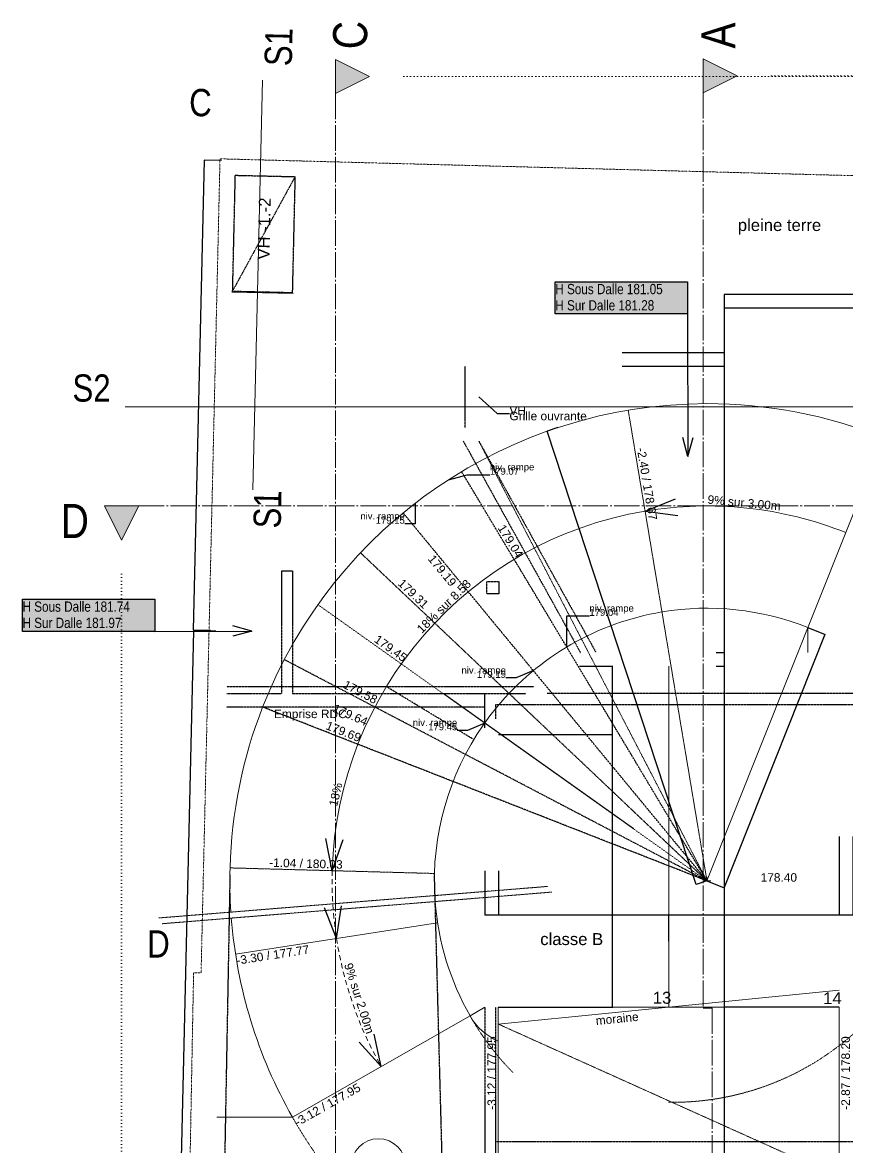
# Model space of a CAD drawing. Header units: centimetres. Extents: x 26018 to 82487, y -36363 to -12761.
# Drawn here: x 56068 to 57278, y -15110 to -13460 of the extents above; entities that cross this region are included whole.
import ezdxf

# ---------------------------------------------------------------- set-up
doc = ezdxf.new("R2010")
doc.units = ezdxf.units.CM
doc.header["$LTSCALE"] = 0.5
for name, pattern in [('Axe 15', [0.88, 0.75, -0.065, 0, -0.065]), ('Mixte 15', [0.93, 0.75, -0.065, 0.05, -0.065]), ('Mixte 8_2 tirets', [0.695, 0.4, -0.065, 0.05, -0.065, 0.05, -0.065]), ('Pointillé 1_5', [0.125, 0.075, -0.05]), ('Pointillé 3', [0.25, 0.15, -0.1]), ('Points 2', [0.1, 0, -0.1])]:
    doc.linetypes.add(name, pattern=pattern)
doc.layers.get('0').update_dxf_attribs({"linetype": 'CONTINUOUS'})
doc.layers.get('DEFPOINTS').update_dxf_attribs({"linetype": 'CONTINUOUS'})
for name, color, linetype in [('1  Hachures', 7, 'CONTINUOUS'), ('6 COMPL 2D', 7, 'CONTINUOUS'), ('6 Compl 2D 2 Détails', 7, 'CONTINUOUS'), ('6 Traits de Coupes', 7, 'CONTINUOUS'), ('7 ABORDS', 7, 'CONTINUOUS'), ('8  TEXTES', 7, 'CONTINUOUS'), ('8 Text 2 Détails', 7, 'CONTINUOUS'), ('9  COTATIONS', 7, 'CONTINUOUS')]:
    doc.layers.add(name, color=color, linetype=linetype)
doc.styles.get("Standard").update_dxf_attribs({"font": 'arial.ttf'})
doc.styles.add('STYLE_GENERE_1', font='')
doc.styles.add('STYLE_GENERE_2', font='')
doc.styles.add('STYLE_GENERE_3', font='')
doc.styles.get('STYLE_GENERE_1').set_extended_font_data('Arial Occidental')
doc.styles.get('STYLE_GENERE_2').set_extended_font_data('Univers LT 57 Condensed')
doc.styles.get('STYLE_GENERE_3').set_extended_font_data('Arial Occidental')
doc.dimstyles.new('STYLE_GENERE__2', dxfattribs={"dimtxt": 0.1, "dimasz": 0.095, "dimexe": 0.18, "dimexo": 0, "dimgap": 0.09, "dimtad": 1, "dimtih": 1, "dimtoh": 1, "dimdec": 0, "dimlfac": 100, "dimzin": 0, "dimdsep": 46, "dimtxsty": 'STYLE_GENERE_3', "dimblk": 'ARROWHEAD_7', "dimblk1": 'ARROWHEAD_7', "dimblk2": 'ARROWHEAD_7', "dimcen": 0.09, "dimclrd": 7, "dimclre": 7, "dimclrt": 256, "dimadec": 1, "dimazin": 0, "dimtfac": 1, "dimtdec": 4, "dimtmove": 0, "dimatfit": 3, "dimfxl": 1, "dimtolj": 1, "dimtzin": 0, "dimarcsym": 0})
doc.dimstyles.new('STYLE_GENERE__4', dxfattribs={"dimtxt": 0.1, "dimasz": 0.095, "dimexe": 0.18, "dimexo": 0, "dimgap": 0.09, "dimtad": 1, "dimdec": 0, "dimlfac": 100, "dimzin": 0, "dimdsep": 46, "dimtxsty": 'STYLE_GENERE_3', "dimblk": 'ARROWHEAD_7', "dimblk1": 'ARROWHEAD_7', "dimblk2": 'ARROWHEAD_7', "dimcen": 0.09, "dimclrd": 7, "dimclre": 7, "dimclrt": 256, "dimadec": 1, "dimazin": 0, "dimtfac": 1, "dimtdec": 4, "dimtmove": 0, "dimatfit": 3, "dimfxl": 1, "dimtolj": 1, "dimtzin": 0, "dimarcsym": 0})
doc.dimstyles.new('STYLE_GENERE__5', dxfattribs={"dimtxt": 0.1, "dimasz": 0.095, "dimexe": 0.18, "dimexo": 0, "dimgap": 0.09, "dimtad": 1, "dimdec": 0, "dimlfac": 100, "dimzin": 0, "dimdsep": 46, "dimtxsty": 'STYLE_GENERE_3', "dimblk": 'ARROWHEAD_7', "dimblk1": 'ARROWHEAD_7', "dimblk2": 'ARROWHEAD_7', "dimcen": 0.09, "dimclrd": 7, "dimclre": 7, "dimclrt": 256, "dimadec": 1, "dimazin": 0, "dimtfac": 1, "dimtdec": 4, "dimtmove": 2, "dimatfit": 3, "dimfxl": 1, "dimtolj": 1, "dimtzin": 0, "dimarcsym": 0})
doc.dimstyles.new('STYLE_GENERE__7', dxfattribs={"dimtxt": 0.18, "dimasz": 0.1368, "dimexe": 0.18, "dimexo": 0.0625, "dimgap": 0.09, "dimtad": 0, "dimtih": 1, "dimtoh": 1, "dimdec": 4, "dimzin": 0, "dimdsep": 46, "dimtxsty": 'Standard', "dimcen": 0.09, "dimadec": 0, "dimazin": 0, "dimtfac": 1, "dimtdec": 4, "dimtmove": 0, "dimatfit": 3, "dimldrblk": 'ARROWHEAD_5', "dimfxl": 1, "dimtolj": 1, "dimtzin": 0, "dimarcsym": 0})

# ---------------------------------------------------------------- blocks, each defined once
blk = doc.blocks.new('Ligne_629_2', base_point=(0.101, 17.515))
at = {"layer": '6 COMPL 2D', "linetype": 'Continuous'}
for p, q in [((0.101, 17.515), (1.525, 17.52)), ((1.525, 17.52), (1.245, 17.594)), ((1.525, 17.52), (1.246, 17.444))]:
    blk.add_line(p, q, dxfattribs=at)
blk = doc.blocks.new('Ligne_628_2', base_point=(7.918, 22.173))
at = {"layer": '6 COMPL 2D', "linetype": 'Continuous'}
for p, q in [((7.918, 22.173), (7.922, 20.081)), ((7.922, 20.081), (7.847, 20.361)), ((7.922, 20.081), (7.997, 20.361))]:
    blk.add_line(p, q, dxfattribs=at)
blk = doc.blocks.new('Arc_175_2', base_point=(8.201, 13.855))
at = {"layer": '6 Compl 2D 2 Détails', "linetype": 'Continuous'}
for q in [(2.59, 13.461), (2.839, 13.489)]:
    blk.add_line((2.767, 13.012), q, dxfattribs=at)
at = {"layer": '6 Compl 2D 2 Détails', "color": 194, "linetype": 'Pointillé 3', "lineweight": 0, "true_color": 0x50009f}
blk.add_arc((8.201, 13.855), 5.5, 178.4373, 188.8215, dxfattribs=at)
blk = doc.blocks.new('Arc_176_2', base_point=(8.201, 13.855))
at = {"layer": '6 Compl 2D 2 Détails', "linetype": 'Continuous'}
for q in [(3.32, 11.605), (3.098, 11.49)]:
    blk.add_line((3.423, 11.133), q, dxfattribs=at)
at = {"layer": '6 Compl 2D 2 Détails', "color": 194, "linetype": 'Pointillé 3', "lineweight": 0, "true_color": 0x50009f}
blk.add_arc((8.201, 13.855), 5.5, 188.8215, 209.6695, dxfattribs=at)
blk = doc.blocks.new('Arc_95_2', base_point=(8.201, 13.855))
at = {"layer": '6 Compl 2D 2 Détails', "linetype": 'Continuous'}
for q in [(7.741, 19.461), (7.772, 19.213)]:
    blk.add_line((7.293, 19.28), q, dxfattribs=at)
at = {"layer": '6 Compl 2D 2 Détails', "color": 194, "linetype": 'Continuous', "lineweight": 0, "true_color": 0x50009f}
blk.add_arc((8.201, 13.855), 5.5, 68.2765, 99.5028, dxfattribs=at)
blk = doc.blocks.new('Arc_96_2', base_point=(8.201, 13.855))
at = {"layer": '6 Compl 2D 2 Détails', "linetype": 'Continuous'}
for q in [(2.611, 14.479), (2.861, 14.462)]:
    blk.add_line((2.704, 14.005), q, dxfattribs=at)
at = {"layer": '6 Compl 2D 2 Détails', "color": 194, "linetype": 'Continuous', "lineweight": 0, "true_color": 0x50009f}
blk.add_arc((8.201, 13.855), 5.5, 99.5028, 178.4373, dxfattribs=at)
blk = doc.blocks.new('ARROWHEAD_7')
at = {"color": 0, "linetype": 'Continuous', "lineweight": 0}
for p, q in [((0, 0), (-1, 0)), ((-0.25, 0), (0.25, 0)), ((0, -0.25), (0, 0.25))]:
    blk.add_line(p, q, dxfattribs=at)
blk.add_circle((0, 0), 0.25, dxfattribs=at)
blk = doc.blocks.new('*D55')
at = {"layer": '9  COTATIONS', "color": 7, "linetype": 'Continuous', "lineweight": -2, "transparency": 16777216}
for p, q in [((56745.8, -14704.3), (56745.8, -14769.3)), ((56765.8, -14704.3), (56765.8, -14769.3)), ((56745.8, -14769.1), (56765.7, -14769.1))]:
    blk.add_line(p, q, dxfattribs=at)
at = {"layer": 'DEFPOINTS', "color": 0, "linetype": 'Continuous', "transparency": 16777216}
for p in [(56745.8, -14704.3), (56765.8, -14704.3), (56765.8, -14769.1)]:
    blk.add_point(p, dxfattribs=at)
at = {"layer": '9  COTATIONS', "color": 7, "linetype": 'Continuous', "lineweight": -2, "transparency": 16777216, "xscale": 0.095, "yscale": 0.095, "zscale": 0.095, "rotation": 180}
blk.add_blockref('ARROWHEAD_7', (56745.8, -14769.1), dxfattribs=at)
at = {"layer": '9  COTATIONS', "color": 7, "linetype": 'Continuous', "lineweight": -2, "transparency": 16777216, "xscale": 0.095, "yscale": 0.095, "zscale": 0.095}
blk.add_blockref('ARROWHEAD_7', (56765.8, -14769.1), dxfattribs=at)
at = {"layer": '9  COTATIONS', "color": 194, "linetype": 'Continuous', "true_color": 0x50009f, "transparency": 16777216, "insert": (56755.8, -14769), "char_height": 0.1, "attachment_point": 5, "style": 'STYLE_GENERE_3'}
blk.add_mtext('\\A1;2000', dxfattribs=at)
blk = doc.blocks.new('*D56')
at = {"layer": '9  COTATIONS', "color": 7, "linetype": 'Continuous', "lineweight": -2, "transparency": 16777216}
for p, q in [((56765.8, -14704.3), (56765.8, -14769.3)), ((56765.8, -14769.1), (57015.8, -14769.1)), ((57015.9, -14807.6), (57015.9, -14768.9))]:
    blk.add_line(p, q, dxfattribs=at)
at = {"layer": 'DEFPOINTS', "color": 0, "linetype": 'Continuous', "transparency": 16777216}
for p in [(56765.8, -14704.3), (57015.9, -14769.1), (57015.9, -14807.6)]:
    blk.add_point(p, dxfattribs=at)
at = {"layer": '9  COTATIONS', "color": 7, "linetype": 'Continuous', "lineweight": -2, "transparency": 16777216, "xscale": 0.095, "yscale": 0.095, "zscale": 0.095, "rotation": 180}
blk.add_blockref('ARROWHEAD_7', (56765.8, -14769.1), dxfattribs=at)
at = {"layer": '9  COTATIONS', "color": 7, "linetype": 'Continuous', "lineweight": -2, "transparency": 16777216, "xscale": 0.095, "yscale": 0.095, "zscale": 0.095}
blk.add_blockref('ARROWHEAD_7', (57015.9, -14769.1), dxfattribs=at)
at = {"layer": '9  COTATIONS', "color": 194, "linetype": 'Continuous', "true_color": 0x50009f, "transparency": 16777216, "insert": (56890.8, -14769), "char_height": 0.1, "attachment_point": 5, "style": 'STYLE_GENERE_3'}
blk.add_mtext('\\A1;25010', dxfattribs=at)
blk = doc.blocks.new('*D57')
at = {"layer": '9  COTATIONS', "color": 7, "linetype": 'Continuous', "lineweight": -2, "transparency": 16777216}
for p, q in [((57265.8, -14654.3), (57265.8, -14769.3)), ((57015.9, -14807.6), (57015.9, -14768.9)), ((57015.9, -14769.1), (57265.7, -14769.1))]:
    blk.add_line(p, q, dxfattribs=at)
at = {"layer": 'DEFPOINTS', "color": 0, "linetype": 'Continuous', "transparency": 16777216}
for p in [(57265.8, -14654.3), (57265.8, -14769.1), (57015.9, -14807.6)]:
    blk.add_point(p, dxfattribs=at)
at = {"layer": '9  COTATIONS', "color": 7, "linetype": 'Continuous', "lineweight": -2, "transparency": 16777216, "xscale": 0.095, "yscale": 0.095, "zscale": 0.095, "rotation": 180}
blk.add_blockref('ARROWHEAD_7', (57015.9, -14769.1), dxfattribs=at)
at = {"layer": '9  COTATIONS', "color": 7, "linetype": 'Continuous', "lineweight": -2, "transparency": 16777216, "xscale": 0.095, "yscale": 0.095, "zscale": 0.095}
blk.add_blockref('ARROWHEAD_7', (57265.8, -14769.1), dxfattribs=at)
at = {"layer": '9  COTATIONS', "color": 194, "linetype": 'Continuous', "true_color": 0x50009f, "transparency": 16777216, "insert": (57140.8, -14769), "char_height": 0.1, "attachment_point": 5, "style": 'STYLE_GENERE_3'}
blk.add_mtext('\\A1;24990', dxfattribs=at)
blk = doc.blocks.new('*D58')
at = {"layer": '9  COTATIONS', "color": 7, "linetype": 'Continuous', "lineweight": -2, "transparency": 16777216}
for p, q in [((57265.8, -14654.3), (57265.8, -14769.3)), ((57285.8, -14654.3), (57285.8, -14769.3)), ((57265.8, -14769.1), (57285.7, -14769.1))]:
    blk.add_line(p, q, dxfattribs=at)
at = {"layer": 'DEFPOINTS', "color": 0, "linetype": 'Continuous', "transparency": 16777216}
for p in [(57265.8, -14654.3), (57285.8, -14654.3), (57285.8, -14769.1)]:
    blk.add_point(p, dxfattribs=at)
at = {"layer": '9  COTATIONS', "color": 7, "linetype": 'Continuous', "lineweight": -2, "transparency": 16777216, "xscale": 0.095, "yscale": 0.095, "zscale": 0.095, "rotation": 180}
blk.add_blockref('ARROWHEAD_7', (57265.8, -14769.1), dxfattribs=at)
at = {"layer": '9  COTATIONS', "color": 7, "linetype": 'Continuous', "lineweight": -2, "transparency": 16777216, "xscale": 0.095, "yscale": 0.095, "zscale": 0.095}
blk.add_blockref('ARROWHEAD_7', (57285.8, -14769.1), dxfattribs=at)
at = {"layer": '9  COTATIONS', "color": 194, "linetype": 'Continuous', "true_color": 0x50009f, "transparency": 16777216, "insert": (57275.8, -14769), "char_height": 0.1, "attachment_point": 5, "style": 'STYLE_GENERE_3'}
blk.add_mtext('\\A1;2000', dxfattribs=at)
blk = doc.blocks.new('*D66')
at = {"layer": '9  COTATIONS', "color": 7, "linetype": 'Continuous', "lineweight": -2, "transparency": 16777216}
for p, q in [((57220, -14347.7), (57245.1, -14357.7)), ((57244.9, -14357.7), (57096.9, -14729.1)), ((57071.9, -14719.3), (57097, -14729.3))]:
    blk.add_line(p, q, dxfattribs=at)
at = {"layer": 'DEFPOINTS', "color": 0, "linetype": 'Continuous', "transparency": 16777216}
for p in [(57220, -14347.7), (57071.9, -14719.3), (57096.8, -14729.2)]:
    blk.add_point(p, dxfattribs=at)
at = {"layer": '9  COTATIONS', "color": 7, "linetype": 'Continuous', "lineweight": -2, "transparency": 16777216, "xscale": 0.095, "yscale": 0.095, "zscale": 0.095}
for p, rotation in [((57244.9, -14357.6), 68.27652571938735), ((57096.8, -14729.2), 248.2765257193873)]:
    blk.add_blockref('ARROWHEAD_7', p, dxfattribs=dict(at, rotation=rotation))
at = {"layer": '9  COTATIONS', "color": 194, "linetype": 'Continuous', "true_color": 0x50009f, "transparency": 16777216, "insert": (57170.7, -14543.4), "char_height": 0.1, "attachment_point": 5, "rotation": 68.2765, "style": 'STYLE_GENERE_3'}
blk.add_mtext('\\A1;40000', dxfattribs=at)
blk = doc.blocks.new('*D67')
at = {"layer": '9  COTATIONS', "color": 7, "linetype": 'Continuous', "lineweight": -2, "transparency": 16777216}
for p, q in [((56853.2, -14054.3), (56837.2, -14059.6)), ((57056.1, -14724.4), (56837.4, -14059.6)), ((57071.9, -14719.3), (57055.9, -14724.5))]:
    blk.add_line(p, q, dxfattribs=at)
at = {"layer": 'DEFPOINTS', "color": 0, "linetype": 'Continuous', "transparency": 16777216}
for p in [(56853.2, -14054.3), (56837.4, -14059.5), (57071.9, -14719.3)]:
    blk.add_point(p, dxfattribs=at)
at = {"layer": '9  COTATIONS', "color": 7, "linetype": 'Continuous', "lineweight": -2, "transparency": 16777216, "xscale": 0.095, "yscale": 0.095, "zscale": 0.095}
for p, rotation in [((56837.4, -14059.5), 108.207055415), ((57056.1, -14724.5), 288.207055415)]:
    blk.add_blockref('ARROWHEAD_7', p, dxfattribs=dict(at, rotation=rotation))
at = {"layer": '9  COTATIONS', "color": 194, "linetype": 'Continuous', "true_color": 0x50009f, "transparency": 16777216, "insert": (56946.9, -14392), "char_height": 0.1, "attachment_point": 5, "rotation": 288.2071, "style": 'STYLE_GENERE_3'}
blk.add_mtext('\\A1;70000', dxfattribs=at)
blk = doc.blocks.new('*D69')
at = {"layer": '9  COTATIONS', "color": 7, "linetype": 'Continuous', "lineweight": -2, "transparency": 16777216}
for p, q in [((56318.5, -14352.3), (56282, -15923.5)), ((56351.4, -14353), (56318.3, -14352.2)), ((56314.9, -15924.3), (56281.8, -15923.5))]:
    blk.add_line(p, q, dxfattribs=at)
at = {"layer": 'DEFPOINTS', "color": 0, "linetype": 'Continuous', "transparency": 16777216}
for p in [(56351.4, -14353), (56282, -15923.6), (56314.9, -15924.3)]:
    blk.add_point(p, dxfattribs=at)
at = {"layer": '9  COTATIONS', "color": 7, "linetype": 'Continuous', "lineweight": -2, "transparency": 16777216, "xscale": 0.095, "yscale": 0.095, "zscale": 0.095}
for p, rotation in [((56318.5, -14352.3), 88.66972917960341), ((56282, -15923.6), 268.6697291796034)]:
    blk.add_blockref('ARROWHEAD_7', p, dxfattribs=dict(at, rotation=rotation))
at = {"layer": '9  COTATIONS', "color": 194, "linetype": 'Continuous', "true_color": 0x50009f, "transparency": 16777216, "insert": (56300.1, -15137.9), "char_height": 0.1, "attachment_point": 5, "rotation": 88.6697, "style": 'STYLE_GENERE_3'}
blk.add_mtext('\\A1;157172', dxfattribs=at)
blk = doc.blocks.new('*D96')
at = {"layer": '9  COTATIONS', "color": 7, "linetype": 'Continuous', "lineweight": -2, "transparency": 16777216}
for p, q in [((57265.8, -14904.3), (57097.2, -14904.3)), ((57097.4, -15404.2), (57097.4, -14904.4)), ((57181.8, -15404.3), (57097.2, -15404.3))]:
    blk.add_line(p, q, dxfattribs=at)
at = {"layer": 'DEFPOINTS', "color": 0, "linetype": 'Continuous', "transparency": 16777216}
for p in [(57097.4, -14904.3), (57265.8, -14904.3), (57181.8, -15404.3)]:
    blk.add_point(p, dxfattribs=at)
at = {"layer": '9  COTATIONS', "color": 7, "linetype": 'Continuous', "lineweight": -2, "transparency": 16777216, "xscale": 0.095, "yscale": 0.095, "zscale": 0.095}
for p, rotation in [((57097.4, -14904.3), 90), ((57097.4, -15404.3), 270)]:
    blk.add_blockref('ARROWHEAD_7', p, dxfattribs=dict(at, rotation=rotation))
at = {"layer": '9  COTATIONS', "color": 194, "linetype": 'Continuous', "true_color": 0x50009f, "transparency": 16777216, "insert": (57097.2, -15154.3), "char_height": 0.1, "attachment_point": 5, "rotation": 90, "style": 'STYLE_GENERE_3'}
blk.add_mtext('\\A1;49999', dxfattribs=at)
blk = doc.blocks.new('*D97')
at = {"layer": '9  COTATIONS', "color": 7, "linetype": 'Continuous', "lineweight": -2, "transparency": 16777216}
for p, q in [((57085.4, -14404.3), (57097.6, -14404.3)), ((57097.4, -14904.2), (57097.4, -14404.4)), ((57265.8, -14904.3), (57097.2, -14904.3))]:
    blk.add_line(p, q, dxfattribs=at)
at = {"layer": 'DEFPOINTS', "color": 0, "linetype": 'Continuous', "transparency": 16777216}
for p in [(57085.4, -14404.3), (57097.4, -14404.3), (57265.8, -14904.3)]:
    blk.add_point(p, dxfattribs=at)
at = {"layer": '9  COTATIONS', "color": 7, "linetype": 'Continuous', "lineweight": -2, "transparency": 16777216, "xscale": 0.095, "yscale": 0.095, "zscale": 0.095}
for p, rotation in [((57097.4, -14404.3), 90), ((57097.4, -14904.3), 270)]:
    blk.add_blockref('ARROWHEAD_7', p, dxfattribs=dict(at, rotation=rotation))
at = {"layer": '9  COTATIONS', "color": 194, "linetype": 'Continuous', "true_color": 0x50009f, "transparency": 16777216, "insert": (57097.2, -14654.3), "char_height": 0.1, "attachment_point": 5, "rotation": 90, "style": 'STYLE_GENERE_3'}
blk.add_mtext('\\A1;50000', dxfattribs=at)
blk = doc.blocks.new('*D98')
at = {"layer": '9  COTATIONS', "color": 7, "linetype": 'Continuous', "lineweight": -2, "transparency": 16777216}
for p, q in [((57085.4, -14384.3), (57097.6, -14384.3)), ((57097.4, -14404.2), (57097.4, -14384.4)), ((57085.4, -14404.3), (57097.6, -14404.3))]:
    blk.add_line(p, q, dxfattribs=at)
at = {"layer": 'DEFPOINTS', "color": 0, "linetype": 'Continuous', "transparency": 16777216}
for p in [(57085.4, -14384.3), (57097.4, -14384.3), (57085.4, -14404.3)]:
    blk.add_point(p, dxfattribs=at)
at = {"layer": '9  COTATIONS', "color": 7, "linetype": 'Continuous', "lineweight": -2, "transparency": 16777216, "xscale": 0.095, "yscale": 0.095, "zscale": 0.095}
for p, rotation in [((57097.4, -14384.3), 90), ((57097.4, -14404.3), 270)]:
    blk.add_blockref('ARROWHEAD_7', p, dxfattribs=dict(at, rotation=rotation))
at = {"layer": '9  COTATIONS', "color": 194, "linetype": 'Continuous', "true_color": 0x50009f, "transparency": 16777216, "insert": (57097.2, -14394.3), "char_height": 0.1, "attachment_point": 5, "rotation": 90, "style": 'STYLE_GENERE_3'}
blk.add_mtext('\\A1;2000', dxfattribs=at)
blk = doc.blocks.new('*D99')
at = {"layer": '9  COTATIONS', "color": 7, "linetype": 'Continuous', "lineweight": -2, "transparency": 16777216}
for p, q in [((56947.7, -13964.3), (57097.6, -13964.3)), ((57097.4, -14384.2), (57097.4, -13964.4)), ((57085.4, -14384.3), (57097.6, -14384.3))]:
    blk.add_line(p, q, dxfattribs=at)
at = {"layer": 'DEFPOINTS', "color": 0, "linetype": 'Continuous', "transparency": 16777216}
for p in [(56947.7, -13964.3), (57097.4, -13964.3), (57085.4, -14384.3)]:
    blk.add_point(p, dxfattribs=at)
at = {"layer": '9  COTATIONS', "color": 7, "linetype": 'Continuous', "lineweight": -2, "transparency": 16777216, "xscale": 0.095, "yscale": 0.095, "zscale": 0.095}
for p, rotation in [((57097.4, -13964.3), 90), ((57097.4, -14384.3), 270)]:
    blk.add_blockref('ARROWHEAD_7', p, dxfattribs=dict(at, rotation=rotation))
at = {"layer": '9  COTATIONS', "color": 194, "linetype": 'Continuous', "true_color": 0x50009f, "transparency": 16777216, "insert": (57097.2, -14174.3), "char_height": 0.1, "attachment_point": 5, "rotation": 90, "style": 'STYLE_GENERE_3'}
blk.add_mtext('\\A1;42001', dxfattribs=at)
blk = doc.blocks.new('*D100')
at = {"layer": '9  COTATIONS', "color": 7, "linetype": 'Continuous', "lineweight": -2, "transparency": 16777216}
for p, q in [((56947.7, -13944.3), (57097.6, -13944.3)), ((57097.4, -13964.2), (57097.4, -13944.4)), ((56947.7, -13964.3), (57097.6, -13964.3))]:
    blk.add_line(p, q, dxfattribs=at)
at = {"layer": 'DEFPOINTS', "color": 0, "linetype": 'Continuous', "transparency": 16777216}
for p in [(56947.7, -13944.3), (57097.4, -13944.3), (56947.7, -13964.3)]:
    blk.add_point(p, dxfattribs=at)
at = {"layer": '9  COTATIONS', "color": 7, "linetype": 'Continuous', "lineweight": -2, "transparency": 16777216, "xscale": 0.095, "yscale": 0.095, "zscale": 0.095}
for p, rotation in [((57097.4, -13944.3), 90), ((57097.4, -13964.3), 270)]:
    blk.add_blockref('ARROWHEAD_7', p, dxfattribs=dict(at, rotation=rotation))
at = {"layer": '9  COTATIONS', "color": 194, "linetype": 'Continuous', "true_color": 0x50009f, "transparency": 16777216, "insert": (57097.2, -13954.3), "char_height": 0.1, "attachment_point": 5, "rotation": 90, "style": 'STYLE_GENERE_3'}
blk.add_mtext('\\A1;2000', dxfattribs=at)
blk = doc.blocks.new('*D101')
at = {"layer": '9  COTATIONS', "color": 7, "linetype": 'Continuous', "lineweight": -2, "transparency": 16777216}
for p, q in [((57952.9, -13879.3), (57097.2, -13879.3)), ((57097.4, -13944.2), (57097.4, -13879.4)), ((56947.7, -13944.3), (57097.6, -13944.3))]:
    blk.add_line(p, q, dxfattribs=at)
at = {"layer": 'DEFPOINTS', "color": 0, "linetype": 'Continuous', "transparency": 16777216}
for p in [(57097.4, -13879.3), (57952.9, -13879.3), (56947.7, -13944.3)]:
    blk.add_point(p, dxfattribs=at)
at = {"layer": '9  COTATIONS', "color": 7, "linetype": 'Continuous', "lineweight": -2, "transparency": 16777216, "xscale": 0.095, "yscale": 0.095, "zscale": 0.095}
for p, rotation in [((57097.4, -13879.3), 90), ((57097.4, -13944.3), 270)]:
    blk.add_blockref('ARROWHEAD_7', p, dxfattribs=dict(at, rotation=rotation))
at = {"layer": '9  COTATIONS', "color": 194, "linetype": 'Continuous', "true_color": 0x50009f, "transparency": 16777216, "insert": (57097.2, -13911.8), "char_height": 0.1, "attachment_point": 5, "rotation": 90, "style": 'STYLE_GENERE_3'}
blk.add_mtext('\\A1;6499', dxfattribs=at)
blk = doc.blocks.new('*D102')
at = {"layer": '9  COTATIONS', "color": 7, "linetype": 'Continuous', "lineweight": -2, "transparency": 16777216}
for p, q in [((57952.9, -13859.3), (57097.2, -13859.3)), ((57097.4, -13879.2), (57097.4, -13859.4)), ((57952.9, -13879.3), (57097.2, -13879.3))]:
    blk.add_line(p, q, dxfattribs=at)
at = {"layer": 'DEFPOINTS', "color": 0, "linetype": 'Continuous', "transparency": 16777216}
for p in [(57097.4, -13859.3), (57952.9, -13859.3), (57952.9, -13879.3)]:
    blk.add_point(p, dxfattribs=at)
at = {"layer": '9  COTATIONS', "color": 7, "linetype": 'Continuous', "lineweight": -2, "transparency": 16777216, "xscale": 0.095, "yscale": 0.095, "zscale": 0.095}
for p, rotation in [((57097.4, -13859.3), 90), ((57097.4, -13879.3), 270)]:
    blk.add_blockref('ARROWHEAD_7', p, dxfattribs=dict(at, rotation=rotation))
at = {"layer": '9  COTATIONS', "color": 194, "linetype": 'Continuous', "true_color": 0x50009f, "transparency": 16777216, "insert": (57097.2, -13869.3), "char_height": 0.1, "attachment_point": 5, "rotation": 90, "style": 'STYLE_GENERE_3'}
blk.add_mtext('\\A1;2000', dxfattribs=at)
blk = doc.blocks.new('*D103')
at = {"layer": '9  COTATIONS', "color": 7, "linetype": 'Continuous', "lineweight": -2, "transparency": 16777216}
for p, q in [((56765.8, -14504.3), (56933.7, -14504.3)), ((56933.5, -14904.2), (56933.5, -14504.4)), ((56765.8, -14904.3), (56933.7, -14904.3))]:
    blk.add_line(p, q, dxfattribs=at)
at = {"layer": 'DEFPOINTS', "color": 0, "linetype": 'Continuous', "transparency": 16777216}
for p in [(56765.8, -14504.3), (56933.5, -14504.3), (56765.8, -14904.3)]:
    blk.add_point(p, dxfattribs=at)
at = {"layer": '9  COTATIONS', "color": 7, "linetype": 'Continuous', "lineweight": -2, "transparency": 16777216, "xscale": 0.095, "yscale": 0.095, "zscale": 0.095}
for p, rotation in [((56933.5, -14504.3), 90), ((56933.5, -14904.3), 270)]:
    blk.add_blockref('ARROWHEAD_7', p, dxfattribs=dict(at, rotation=rotation))
at = {"layer": '9  COTATIONS', "color": 194, "linetype": 'Continuous', "true_color": 0x50009f, "transparency": 16777216, "insert": (56933.3, -14704.3), "char_height": 0.1, "attachment_point": 5, "rotation": 90, "style": 'STYLE_GENERE_3'}
blk.add_mtext('\\A1;40001', dxfattribs=at)
blk = doc.blocks.new('*D104')
at = {"layer": '9  COTATIONS', "color": 7, "linetype": 'Continuous', "lineweight": -2, "transparency": 16777216}
for p, q in [((56885, -14404.3), (56933.7, -14404.3)), ((56933.5, -14504.2), (56933.5, -14404.4)), ((56765.8, -14504.3), (56933.7, -14504.3))]:
    blk.add_line(p, q, dxfattribs=at)
at = {"layer": 'DEFPOINTS', "color": 0, "linetype": 'Continuous', "transparency": 16777216}
for p in [(56885, -14404.3), (56933.5, -14404.3), (56765.8, -14504.3)]:
    blk.add_point(p, dxfattribs=at)
at = {"layer": '9  COTATIONS', "color": 7, "linetype": 'Continuous', "lineweight": -2, "transparency": 16777216, "xscale": 0.095, "yscale": 0.095, "zscale": 0.095}
for p, rotation in [((56933.5, -14404.3), 90), ((56933.5, -14504.3), 270)]:
    blk.add_blockref('ARROWHEAD_7', p, dxfattribs=dict(at, rotation=rotation))
at = {"layer": '9  COTATIONS', "color": 194, "linetype": 'Continuous', "true_color": 0x50009f, "transparency": 16777216, "insert": (56933.3, -14454.3), "char_height": 0.1, "attachment_point": 5, "rotation": 90, "style": 'STYLE_GENERE_3'}
blk.add_mtext('\\A1;9999', dxfattribs=at)
blk = doc.blocks.new('*D105')
at = {"layer": '9  COTATIONS', "color": 7, "linetype": 'Continuous', "lineweight": -2, "transparency": 16777216}
for p, q in [((56318.5, -14351.3), (56334.5, -13662.3)), ((56359.4, -13662.8), (56334.4, -13662.2)), ((56343.4, -14352), (56318.3, -14351.4))]:
    blk.add_line(p, q, dxfattribs=at)
at = {"layer": 'DEFPOINTS', "color": 0, "linetype": 'Continuous', "transparency": 16777216}
for p in [(56334.5, -13662.2), (56359.4, -13662.8), (56343.4, -14352)]:
    blk.add_point(p, dxfattribs=at)
at = {"layer": '9  COTATIONS', "color": 7, "linetype": 'Continuous', "lineweight": -2, "transparency": 16777216, "xscale": 0.095, "yscale": 0.095, "zscale": 0.095}
for p, rotation in [((56334.5, -13662.2), 88.66762170919), ((56318.5, -14351.4), 268.66762170919)]:
    blk.add_blockref('ARROWHEAD_7', p, dxfattribs=dict(at, rotation=rotation))
at = {"layer": '9  COTATIONS', "color": 194, "linetype": 'Continuous', "true_color": 0x50009f, "transparency": 16777216, "insert": (56326.4, -14006.8), "char_height": 0.1, "attachment_point": 5, "rotation": 88.6676, "style": 'STYLE_GENERE_3'}
blk.add_mtext('\\A1;68934', dxfattribs=at)
blk = doc.blocks.new('Plan de coupe_3_2', base_point=(8.147, 25.664))
at = {"layer": '1  Hachures', "linetype": 'Continuous', "lineweight": 0, "true_color": 0x828282}
blk.add_hatch(color=8, dxfattribs=at).paths.add_polyline_path([(8.147, 25.914), (8.147, 25.414), (8.647, 25.664)], flags=0)
at = {"layer": '6 Traits de Coupes', "color": 8, "linetype": 'Continuous', "lineweight": 0, "true_color": 0x828282}
for p, q in [((8.147, 25.914), (8.147, 25.414)), ((8.647, 25.664), (8.147, 25.914)), ((8.147, 25.414), (8.647, 25.664))]:
    blk.add_line(p, q, dxfattribs=at)
at = {"layer": '6 Traits de Coupes', "color": 142, "linetype": 'Points 2', "lineweight": 0, "true_color": 0x009de0}
blk.add_line((9.147, 25.664), (28.841, 25.664), dxfattribs=at)
at = {"layer": '6 Traits de Coupes', "color": 142, "linetype": 'Mixte 15', "lineweight": 0, "true_color": 0x009de0}
for p, q in [((8.147, 25.414), (8.147, 11.988)), ((8.147, 11.988), (8.279, 11.988)), ((8.279, 11.988), (8.279, 0.053))]:
    blk.add_line(p, q, dxfattribs=at)
at = {"layer": '6 Traits de Coupes', "color": 8, "linetype": 'Continuous', "lineweight": 0, "true_color": 0x828282, "insert": (8.618, 26.064), "char_height": 0.5, "attachment_point": 7, "rotation": 90, "style": 'STYLE_GENERE_2'}
blk.add_mtext('{A}', dxfattribs=at)
blk = doc.blocks.new('Plan de coupe_5_2', base_point=(2.751, 25.654))
at = {"layer": '1  Hachures', "linetype": 'Continuous', "lineweight": 0, "true_color": 0x828282}
blk.add_hatch(color=8, dxfattribs=at).paths.add_polyline_path([(2.751, 25.904), (2.751, 25.404), (3.251, 25.654)], flags=0)
at = {"layer": '6 Traits de Coupes', "color": 8, "linetype": 'Continuous', "lineweight": 0, "true_color": 0x828282}
for p, q in [((2.751, 25.904), (2.751, 25.404)), ((3.251, 25.654), (2.751, 25.904)), ((2.751, 25.404), (3.251, 25.654))]:
    blk.add_line(p, q, dxfattribs=at)
at = {"layer": '6 Traits de Coupes', "color": 142, "linetype": 'Points 2', "lineweight": 0, "true_color": 0x009de0}
blk.add_line((3.751, 25.654), (32.667, 25.654), dxfattribs=at)
at = {"layer": '6 Traits de Coupes', "color": 142, "linetype": 'Mixte 15', "lineweight": 0, "true_color": 0x009de0}
for p, q in [((2.751, 25.404), (2.751, 11.976)), ((2.751, 11.976), (2.751, 0.044))]:
    blk.add_line(p, q, dxfattribs=at)
blk.add_point((2.751, 11.976), dxfattribs=at)
at = {"layer": '6 Traits de Coupes', "color": 8, "linetype": 'Continuous', "lineweight": 0, "true_color": 0x828282, "insert": (3.223, 26.054), "char_height": 0.5, "attachment_point": 7, "rotation": 90, "style": 'STYLE_GENERE_2'}
blk.add_mtext('{C}', dxfattribs=at)
blk = doc.blocks.new('Plan de coupe_1_2', base_point=(-0.386, 19.355))
at = {"layer": '1  Hachures', "linetype": 'Continuous', "lineweight": 0, "true_color": 0x828282}
blk.add_hatch(color=8, dxfattribs=at).paths.add_polyline_path([(-0.636, 19.355), (-0.136, 19.355), (-0.386, 18.855)], flags=0)
at = {"layer": '6 Traits de Coupes', "color": 8, "linetype": 'Continuous', "lineweight": 0, "true_color": 0x828282}
for p, q in [((-0.636, 19.355), (-0.136, 19.355)), ((-0.386, 18.855), (-0.636, 19.355)), ((-0.136, 19.355), (-0.386, 18.855))]:
    blk.add_line(p, q, dxfattribs=at)
at = {"layer": '6 Traits de Coupes', "color": 142, "linetype": 'Mixte 15', "lineweight": 0, "true_color": 0x009de0}
blk.add_line((-0.136, 19.355), (26.639, 19.355), dxfattribs=at)
at = {"layer": '6 Traits de Coupes', "color": 142, "linetype": 'Points 2', "lineweight": 0, "true_color": 0x009de0}
blk.add_line((-0.386, 18.355), (-0.386, 0.933), dxfattribs=at)
at = {"layer": '6 Traits de Coupes', "color": 8, "linetype": 'Continuous', "lineweight": 0, "true_color": 0x828282, "insert": (-1.28, 18.884), "char_height": 0.5, "attachment_point": 7, "style": 'STYLE_GENERE_2'}
blk.add_mtext('{D}', dxfattribs=at)
blk = doc.blocks.new('ARROWHEAD_5')
at = {"color": 0, "linetype": 'Continuous', "lineweight": 0}
blk.add_line((0, 0), (-1, 0), dxfattribs=at)
blk.add_solid([(-1, 0.2679), (0, 0), (-1, -0.2679), (-1, 0.2679)], dxfattribs=at)

msp = doc.modelspace()

# ---------------------------------------------------------------- hatches: boundary and pattern name
at = {"layer": '8  TEXTES', "linetype": 'Continuous', "lineweight": 0}
for points in [[(56849.372, -13840.384), (57043.566, -13840.384), (57043.566, -13887.527), (56849.372, -13887.527)], [(56067.615, -14306.135), (56261.81, -14306.135), (56261.81, -14353.278), (56067.615, -14353.278)]]:
    msp.add_hatch(color=255, dxfattribs=at).paths.add_polyline_path(points, flags=0)

# ---------------------------------------------------------------- linework, layer by layer
at = {"layer": '6 COMPL 2D', "linetype": 'Pointillé 1_5'}
for p, q in [((56375.957, -13854.251), (56379.903, -13684.297)), ((56375.957, -13854.251), (56467.879, -13686.34)), ((56379.903, -13684.297), (56467.879, -13686.34)), ((56463.933, -13856.294), (56467.879, -13686.34)), ((56375.957, -13854.251), (56463.933, -13856.294)), ((56717.196, -14054.301), (56717.196, -13964.301)), ((56714.329, -14074.301), (56886.185, -14384.3)), ((56737.196, -14074.301), (56909.052, -14384.3)), ((57071.9, -14719.298), (56711.887, -14118.973)), ((57071.9, -14719.298), (56626.147, -14179.572)), ((57071.9, -14719.298), (56563.562, -14238.057)), ((56447.747, -14264.303), (56447.747, -14444.302)), ((56447.747, -14264.303), (56463.747, -14264.303)), ((56463.747, -14264.303), (56463.747, -14444.303)), ((56748.743, -14298.307), (56748.743, -14280.307)), ((56748.743, -14280.307), (56766.743, -14280.307)), ((56766.743, -14280.307), (56766.743, -14298.307)), ((56766.743, -14298.307), (56748.743, -14298.307)), ((57071.9, -14719.298), (56501.14, -14314.041)), ((57071.9, -14719.298), (56451.679, -14394.758)), ((56367.489, -14434.303), (56818.115, -14434.303)), ((56729.789, -14512.029), (56601.498, -14434.303)), ((56367.257, -14444.303), (56447.747, -14444.303)), ((56463.747, -14444.303), (56806.187, -14444.303)), ((56745.751, -14494.968), (56745.751, -14444.303)), ((58322.751, -14444.303), (56837.318, -14444.303)), ((56745.751, -14464.302), (56366.792, -14464.302)), ((57071.9, -14719.298), (56419.997, -14464.302)), ((56761.751, -14460.303), (56761.751, -14481.555)), ((56761.751, -14460.303), (57668.751, -14460.303)), ((56371.981, -14709.937), (56352.878, -15743.24)), ((56684.869, -15183.24), (56672.048, -14708.39)), ((56745.751, -14904.3), (56745.751, -15764.305)), ((56761.751, -14904.3), (56761.751, -15904.302)), ((56761.751, -15101.303), (57350.751, -15101.303))]:
    msp.add_line(p, q, dxfattribs=at)
at = {"layer": '6 COMPL 2D', "linetype": 'Continuous'}
msp.add_line((56374.934, -13855.227), (56464.909, -13857.317), dxfattribs=at)
at = {"layer": '6 COMPL 2D', "color": 194, "linetype": 'Pointillé 3', "lineweight": 0, "true_color": 0x50009f}
for p, q in [((57071.9, -14719.298), (56956.332, -14028.904)), ((57071.9, -14719.298), (56737.196, -14074.301)), ((56672.048, -14708.39), (56372.16, -14700.209))]:
    msp.add_line(p, q, dxfattribs=at)
at = {"layer": '6 COMPL 2D', "color": 18, "linetype": 'Continuous', "lineweight": 0}
for p, q in [((57071.9, -14719.298), (57071.9, -14713.386)), ((57065.987, -14719.298), (57077.812, -14719.298)), ((57077.812, -14719.298), (57065.987, -14719.298))]:
    msp.add_line(p, q, dxfattribs=at)
at = {"layer": '6 COMPL 2D', "color": 194, "linetype": 'Continuous', "lineweight": 0, "true_color": 0x50009f}
for p, q in [((56676.631, -14780.641), (56380.18, -14826.648)), ((56765.751, -14929.3), (57265.751, -14879.3))]:
    msp.add_line(p, q, dxfattribs=at)
at = {"layer": '6 COMPL 2D', "color": 18, "linetype": 'Continuous', "lineweight": 0}
msp.add_circle((56589.81, -15137.425), 40, dxfattribs=at)
at = {"layer": '6 COMPL 2D', "color": 194, "linetype": 'Continuous', "lineweight": 0, "true_color": 0x50009f}
for centre, radius, start, end in [((57071.9, -14719.298), 700, 90, 158.636691), ((57071.9, -14719.298), 700, 68.276526, 90), ((57071.9, -14719.298), 400, 68.276526, 99.502826), ((57071.9, -14719.298), 400, 99.502826, 140.395029), ((57071.9, -14719.298), 700, 158.636691, 178.437331), ((57071.9, -14719.298), 400, 140.395029, 178.437331), ((57071.9, -14719.298), 700, 178.437331, 183.748043), ((57071.9, -14719.298), 400, 178.437331, 183.081364), ((57071.9, -14719.298), 400, 184.341525, 209.669484), ((57071.9, -14719.298), 700, 184.468062, 209.669484), ((56799.213, -14875.181), 85.904, 209.358357, 247.075409)]:
    msp.add_arc(centre, radius, start, end, dxfattribs=at)
at = {"layer": '6 COMPL 2D', "color": 194, "linetype": 'Pointillé 3', "lineweight": 0, "true_color": 0x50009f}
for centre, radius, start, end in [((57021.767, -14644.017), 400, 269.062676, 0), ((57021.767, -14644.017), 700, 269.848894, 0), ((57071.9, -14719.298), 400, 209.669484, 224.654123), ((57071.9, -14719.298), 700, 209.669484, 231.931565)]:
    msp.add_arc(centre, radius, start, end, dxfattribs=at)
at = {"layer": '6 Compl 2D 2 Détails', "color": 194, "linetype": 'Continuous', "lineweight": 0, "true_color": 0x50009f}
for p, q in [((57071.9, -14719.298), (57330.989, -14069.012)), ((57219.95, -14347.706), (57219.95, -14384.3)), ((56724.341, -14917.297), (56745.751, -14904.306)), ((56765.751, -14904.3), (56765.751, -15404.3)), ((57265.751, -14904.3), (57265.751, -15404.3)), ((56724.341, -14917.297), (56463.673, -15065.796)), ((56463.673, -15065.796), (56352.823, -15065.796))]:
    msp.add_line(p, q, dxfattribs=at)
at = {"layer": '6 Compl 2D 2 Détails', "color": 18, "linetype": 'Continuous', "lineweight": 0}
for p, q in [((57015.751, -14904.3), (57015.751, -14404.3)), ((57265.751, -14904.306), (56765.751, -14904.306))]:
    msp.add_line(p, q, dxfattribs=at)
at = {"layer": '6 Compl 2D 2 Détails', "color": 18, "linetype": 'Axe 15', "lineweight": 0}
for p, q in [((56838.602, -14727.327), (56266.978, -14773.688)), ((56844.054, -14735.71), (56272.43, -14782.071))]:
    msp.add_line(p, q, dxfattribs=at)
at = {"layer": '6 Compl 2D 2 Détails', "color": 194, "linetype": 'Pointillé 3', "lineweight": 0, "true_color": 0x50009f}
msp.add_line((56765.751, -14929.3), (57265.751, -15154.3), dxfattribs=at)
at = {"layer": '7 ABORDS', "color": 30, "linetype": 'Mixte 8_2 tirets', "lineweight": 0, "true_color": 0xf5970a, "flags": 128}
msp.add_lwpolyline([(58767.665, -13724.18), (58865.704, -15934.304), (58871.942, -16076.182), (56291.259, -16096.631), (56312.468, -15182.993), (56318.661, -14853.963), (56329.658, -14854.229), (56357.43, -13660.19)], close=True, dxfattribs=at)
at = {"layer": '8  TEXTES', "linetype": 'Continuous', "flags": 128}
for points in [[(56849.372, -13840.384), (57043.566, -13840.384), (57043.566, -13887.527), (56849.372, -13887.527)], [(56067.615, -14306.135), (56261.81, -14306.135), (56261.81, -14353.278), (56067.615, -14353.278)]]:
    msp.add_lwpolyline(points, close=True, dxfattribs=at)
at = {"layer": '8 Text 2 Détails', "color": 142, "linetype": 'Continuous', "lineweight": 0, "true_color": 0x009de0}
for p, q in [((56419.607, -13544.861), (56405.65, -14145.911)), ((56218.218, -14024.064), (57547.425, -14024.064))]:
    msp.add_line(p, q, dxfattribs=at)

# ---------------------------------------------------------------- block references
at = {"layer": '6 COMPL 2D', "linetype": 'Continuous', "xscale": 100, "yscale": 100, "zscale": 100}
for name, p in [('Ligne_628_2', (57043.566, -13887.527)), ('Ligne_629_2', (56261.81, -14353.278))]:
    msp.add_blockref(name, p, dxfattribs=at)
at = {"layer": '6 Compl 2D 2 Détails', "color": 194, "linetype": 'Continuous', "lineweight": 0, "true_color": 0x50009f, "xscale": 100, "yscale": 100, "zscale": 100}
for name in ['Arc_95_2', 'Arc_96_2']:
    msp.add_blockref(name, (57071.9, -14719.298), dxfattribs=at)
at = {"layer": '6 Compl 2D 2 Détails', "color": 194, "linetype": 'Pointillé 3', "lineweight": 0, "true_color": 0x50009f, "xscale": 100, "yscale": 100, "zscale": 100}
for name in ['Arc_175_2', 'Arc_176_2']:
    msp.add_blockref(name, (57071.9, -14719.298), dxfattribs=at)
at = {"layer": '6 Traits de Coupes', "color": 142, "lineweight": 0, "true_color": 0x009de0, "xscale": 100, "yscale": 100, "zscale": 100}
for name, p in [('Plan de coupe_5_2', (56526.9, -13539.38)), ('Plan de coupe_3_2', (57066.456, -13538.416)), ('Plan de coupe_1_2', (56213.111, -14169.298))]:
    msp.add_blockref(name, p, dxfattribs=at)

# ---------------------------------------------------------------- texts
at = {"layer": '6 COMPL 2D', "color": 194, "linetype": 'Pointillé 3', "lineweight": 0, "true_color": 0x50009f, "insert": (56968.768, -14084.818), "char_height": 12.5, "attachment_point": 7, "rotation": 279.502826}
msp.add_mtext('{-2.40 / 178.67}', dxfattribs=at)
at = {"layer": '8  TEXTES', "linetype": 'Continuous', "char_height": 40, "attachment_point": 4, "style": 'STYLE_GENERE_2'}
for s, insert in [('{C}', (56312.237, -13577.998)), ('{D}', (56250.611, -14811.751))]:
    msp.add_mtext(s, dxfattribs=dict(at, insert=insert))
at = {"layer": '8  TEXTES', "linetype": 'Continuous', "attachment_point": 7}
for s, insert, char_height, rotation in [('{VH -1.-2}', (56429.908, -13808.171), 17.5, 88.669729), ('{9% sur 3.00m}', (57072.208, -14166.004), 12.5, 354.64689), ('{18% sur 8.58}', (56653.666, -14357.055), 12.5, 44.506162), ('{18%}', (56529.31, -14610.923), 12.5, 76.505063), ('{9% sur 2.00m}', (56539.19, -14842.195), 12.5, 287.708263), ('{moraine}', (56909.345, -14930.858), 12.5, 5.710593)]:
    msp.add_mtext(s, dxfattribs=dict(at, insert=insert, char_height=char_height, rotation=rotation))
for s, insert, char_height in [('{pleine terre}', (57117.171, -13771.347), 17.5), ('{Emprise RDC}', (56436.571, -14484.304), 12.5), ('{178.40}', (57150.624, -14720.627), 12.5), ('{classe B}', (56827.298, -14813.632), 17.5), ('{13}', (56992.391, -14899.667), 17.5), ('{14}', (57242.391, -14900.052), 17.5)]:
    msp.add_mtext(s, dxfattribs=dict(at, insert=insert, char_height=char_height))
at = {"layer": '8  TEXTES', "linetype": 'Continuous', "char_height": 15, "attachment_point": 4, "line_spacing_factor": 0.952656, "style": 'STYLE_GENERE_2'}
for s, insert in [('{H Sous Dalle 181.05\\PH Sur Dalle 181.28}', (56849.372, -13863.221)), ('{H Sous Dalle 181.74\\PH Sur Dalle 181.97}', (56067.615, -14328.972))]:
    msp.add_mtext(s, dxfattribs=dict(at, insert=insert))
at = {"layer": '8  TEXTES', "linetype": 'Continuous', "line_spacing_factor": 0.37365, "style": 'STYLE_GENERE_1'}
for s, insert, char_height, width, attachment_point in [('{VH\\PGrille ouvrante}', (56782.082, -14033.634), 12.5, 111.20035, 4), ('{niv. rampe\\P179.07}', (56753.374, -14123.567), 10, 63.90859, 7), ('{niv. rampe\\P179.15}', (56628.533, -14195.48), 10, 63.90864, 9), ('{niv. rampe\\P179.04}', (56899.409, -14330.721), 10, 63.90859, 7), ('{niv. rampe\\P179.19}', (56776.943, -14421.611), 10, 63.90865, 9), ('{niv. rampe\\P179.45}', (56705.511, -14498.45), 10, 63.90881, 9)]:
    msp.add_mtext(s, dxfattribs=dict(at, insert=insert, char_height=char_height, width=width, attachment_point=attachment_point))
at = {"layer": '8  TEXTES', "color": 18, "linetype": 'Continuous', "lineweight": 0, "char_height": 12.5, "attachment_point": 7}
for s, insert, rotation in [('{179.04}', (56764.134, -14201.653), 301.898963), ('{179.19}', (56661.587, -14247.574), 309.552833), ('{179.31}', (56617.271, -14284.346), 316.568436), ('{179.45}', (56582.377, -14368.001), 324.624), ('{179.58}', (56536.792, -14435.56), 332.37851), ('{179.64}', (56521.74, -14470.742), 335.974965), ('{179.69}', (56511.452, -14496.522), 338.636691), ('{-1.04 / 180.03}', (56429.421, -14698.736), 358.437416), ('{-3.30 / 177.77}', (56382.63, -14842.436), 8.821527), ('{-3.12 / 177.95}', (56762.442, -15054.968), 90), ('{-2.87 / 178.20}', (57281.728, -15054.968), 90), ('{-3.12 / 177.95}', (56471.581, -15079.678), 29.669484)]:
    msp.add_mtext(s, dxfattribs=dict(at, insert=insert, rotation=rotation))
at = {"layer": '8 Text 2 Détails', "color": 142, "linetype": 'Continuous', "lineweight": 0, "true_color": 0x009de0, "char_height": 40, "attachment_point": 5, "rotation": 88.669729, "style": 'STYLE_GENERE_2'}
for insert in [(56443.602, -13496.133), (56427.357, -14174.194)]:
    msp.add_mtext('{S1}', dxfattribs=dict(at, insert=insert))
at = {"layer": '8 Text 2 Détails', "color": 142, "linetype": 'Continuous', "lineweight": 0, "true_color": 0x009de0, "insert": (56168.946, -13996.635), "char_height": 40, "attachment_point": 5, "style": 'STYLE_GENERE_2'}
msp.add_mtext('{S2}', dxfattribs=at)

# ---------------------------------------------------------------- dimensions: what is measured, and where the dimension line sits
at = {"layer": '9  COTATIONS', "linetype": 'Continuous'}
for base, p1, p2, angle, dimstyle, picture, middle in [((56334.531, -13662.237), (56343.393, -14351.974), (56359.396, -13662.815), 88.667622, 'STYLE_GENERE__4', '*D105', (56326.377, -14006.812)), ((57097.371, -13859.307), (57952.944, -13879.307), (57952.944, -13859.307), 90, 'STYLE_GENERE__4', '*D102', (57097.231, -13869.307)), ((57097.371, -13879.307), (56947.685, -13944.301), (57952.944, -13879.307), 90, 'STYLE_GENERE__4', '*D101', (57097.231, -13911.804)), ((57097.371, -13944.301), (56947.685, -13964.301), (56947.685, -13944.301), 90, 'STYLE_GENERE__4', '*D100', (57097.231, -13954.301)), ((57097.371, -13964.301), (57085.388, -14384.31), (56947.685, -13964.301), 90, 'STYLE_GENERE__4', '*D99', (57097.231, -14174.305)), ((56837.392, -14059.539), (57071.9, -14719.298), (56853.183, -14054.345), 108.207055, 'STYLE_GENERE__5', '*D67', (56946.883, -14391.972)), ((56281.994, -15923.552), (56351.372, -14353.016), (56314.884, -15924.316), 268.669729, 'STYLE_GENERE__4', '*D69', (56300.098, -15137.899)), ((57096.839, -14729.235), (57219.95, -14347.706), (57071.9, -14719.298), 248.276526, 'STYLE_GENERE__4', '*D66', (57170.734, -14543.387)), ((57097.371, -14384.31), (57085.388, -14404.31), (57085.388, -14384.31), 90, 'STYLE_GENERE__4', '*D98', (57097.231, -14394.31)), ((56933.474, -14404.31), (56765.751, -14504.3), (56885.025, -14404.31), 90, 'STYLE_GENERE__4', '*D104', (56933.334, -14454.305)), ((57097.371, -14404.31), (57265.751, -14904.306), (57085.388, -14404.31), 90, 'STYLE_GENERE__4', '*D97', (57097.231, -14654.308)), ((56933.474, -14504.3), (56765.751, -14904.306), (56765.751, -14504.3), 90, 'STYLE_GENERE__4', '*D103', (56933.334, -14704.303)), ((57097.371, -14904.306), (57181.751, -15404.3), (57265.751, -14904.306), 90, 'STYLE_GENERE__4', '*D96', (57097.231, -15154.303))]:
    dim = msp.add_linear_dim(base=base, p1=p1, p2=p2, angle=angle, dimstyle=dimstyle, dxfattribs=at)
    dim.commit()
    dim.dimension.update_dxf_attribs({"geometry": picture, "text_midpoint": middle})
for base, p1, p2, picture, middle in [((57265.751, -14769.104), (57015.851, -14807.615), (57265.751, -14654.303), '*D57', (57140.801, -14768.964)), ((57285.751, -14769.104), (57265.751, -14654.303), (57285.751, -14654.303), '*D58', (57275.751, -14768.964)), ((56765.751, -14769.104), (56745.751, -14704.303), (56765.751, -14704.303), '*D55', (56755.751, -14768.964)), ((57015.851, -14769.104), (56765.751, -14704.303), (57015.851, -14807.615), '*D56', (56890.801, -14768.964))]:
    dim = msp.add_linear_dim(base=base, p1=p1, p2=p2, dimstyle='STYLE_GENERE__2', dxfattribs=at)
    dim.commit()
    dim.dimension.update_dxf_attribs({"geometry": picture, "text_midpoint": middle})

# ---------------------------------------------------------------- leaders
at = {"layer": '8  TEXTES', "linetype": 'Continuous', "annotation_type": 0, "has_hookline": 1}
for points, hookline_direction, text_width in [([(56737.196, -14009.301), (56763.919, -14033.634), (56781.992, -14033.634)], 0, 77.976), ([(56692.747, -14130.874), (56720.143, -14123.567), (56753.284, -14123.567)], 0, 47.619), ([(56643.753, -14165.502), (56643.753, -14195.48), (56628.623, -14195.48)], 1, 45.714), ([(56866.178, -14376.255), (56866.178, -14330.721), (56899.319, -14330.721)], 0, 48.095), ([(56817.184, -14410.883), (56792.163, -14421.611), (56777.033, -14421.611)], 1, 45.238), ([(56745.751, -14487.722), (56720.731, -14498.45), (56705.601, -14498.45)], 1, 47.619)]:
    msp.add_leader(points, dimstyle='STYLE_GENERE__7', dxfattribs=dict(at, hookline_direction=hookline_direction, text_width=text_width))

doc.saveas('drawing.dxf')
